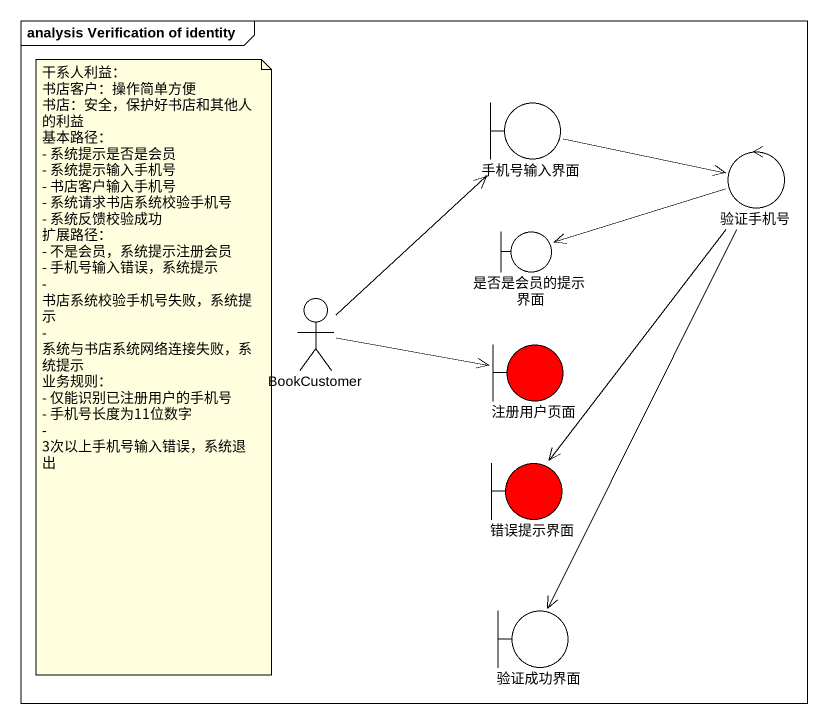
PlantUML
@startuml
mainframe analysis Verification of identity
boundary 手机号输入界面
control 验证手机号
boundary 是否是会员的提示界面
actor BookCustomer
boundary 注册用户页面 #FF0000
boundary 错误提示界面 #FF0000
boundary 验证成功界面
手机号输入界面 -right-> 验证手机号
验证手机号 -left-> 是否是会员的提示界面
验证手机号 --> 错误提示界面
验证手机号 --> 验证成功界面
BookCustomer -up-> 手机号输入界面
BookCustomer -right-> 注册用户页面
note as N1
  干系人利益：
  书店客户：操作简单方便
  书店：安全，保护好书店和其他人的利益
  基本路径：
  - 系统提示是否是会员
  - 系统提示输入手机号
  - 书店客户输入手机号
  - 系统请求书店系统校验手机号
  - 系统反馈校验成功
  扩展路径：
  - 不是会员，系统提示注册会员
  - 手机号输入错误，系统提示
  - 书店系统校验手机号失败，系统提示
  - 系统与书店系统网络连接失败，系统提示
  业务规则：
  - 仅能识别已注册用户的手机号
  - 手机号长度为11位数字
  - 3次以上手机号输入错误，系统退出
end note
@enduml
